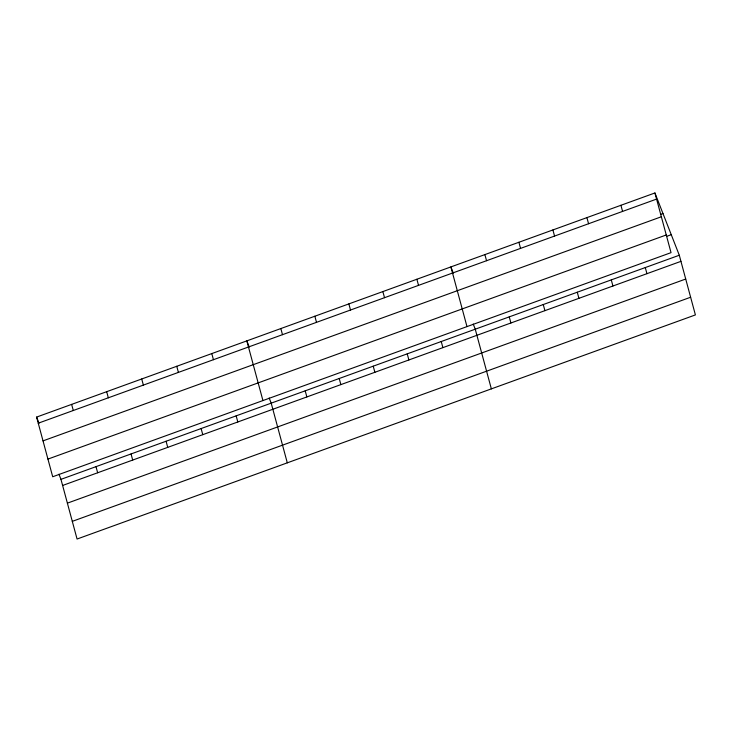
<?xml version="1.0" encoding="UTF-8"?>
<svg xmlns="http://www.w3.org/2000/svg" width="732" height="732" viewBox="0 0 732 732"><rect width="100%" height="100%" fill="white"/><g stroke="black" fill="none" stroke-linecap="round" stroke-linejoin="round"><path stroke-width="1.1" d="M654.93 192.964L671.034 252.65L52.704 476.761L36.6 417.084L654.93 192.964L679.296 255.239L695.4 314.916L77.07 539.036L60.966 479.35L58.953 474.217M38.247 423.206L656.586 199.086M660.85 214.284L662.972 213.515M43.023 440.874L661.353 216.764M47.937 459.092L666.266 234.972M667.008 236.226L671.253 234.688M60.966 479.35L679.296 255.239M62.613 485.472L680.952 261.351M67.39 503.149L685.719 279.029M72.303 521.358L690.633 297.238M453.291 273.091L450.885 266.924L466.989 326.609M473.238 324.056L475.251 329.19L491.355 388.875M249.246 347.05L246.83 340.883L262.934 400.569M269.184 398.016L271.197 403.149L287.301 462.834M36.6 417.084L39.016 423.242M645.285 267.564L646.942 273.686M620.919 205.289L622.575 211.411M611.284 279.889L612.931 286.011M586.918 217.624L588.565 223.736M577.274 292.214L578.921 298.336M552.907 229.949L554.554 236.07M543.263 304.539L544.919 310.661M518.897 242.274L520.553 248.395M509.252 316.865L510.909 322.986M484.886 254.599L486.542 260.72M441.24 341.524L442.887 347.636M416.874 279.249L418.521 285.37M407.23 353.849L408.886 359.961M382.863 291.574L384.52 297.695M373.219 366.174L374.875 372.295M348.853 303.908L350.509 310.02M339.218 378.499L340.865 384.62M314.852 316.233L316.498 322.345M305.207 390.824L306.854 396.945M280.841 328.558L282.488 334.68M236.162 415.849L237.808 421.971M211.795 353.583L213.442 359.705M201.117 428.549L202.773 434.671M176.751 366.284L178.407 372.405M166.082 441.25L167.729 447.371M141.715 378.984L143.371 385.105M131.046 453.95L132.693 460.071M106.68 391.684L108.327 397.805M96.002 466.65L97.658 472.771M71.635 404.384L73.291 410.506"/></g></svg>
